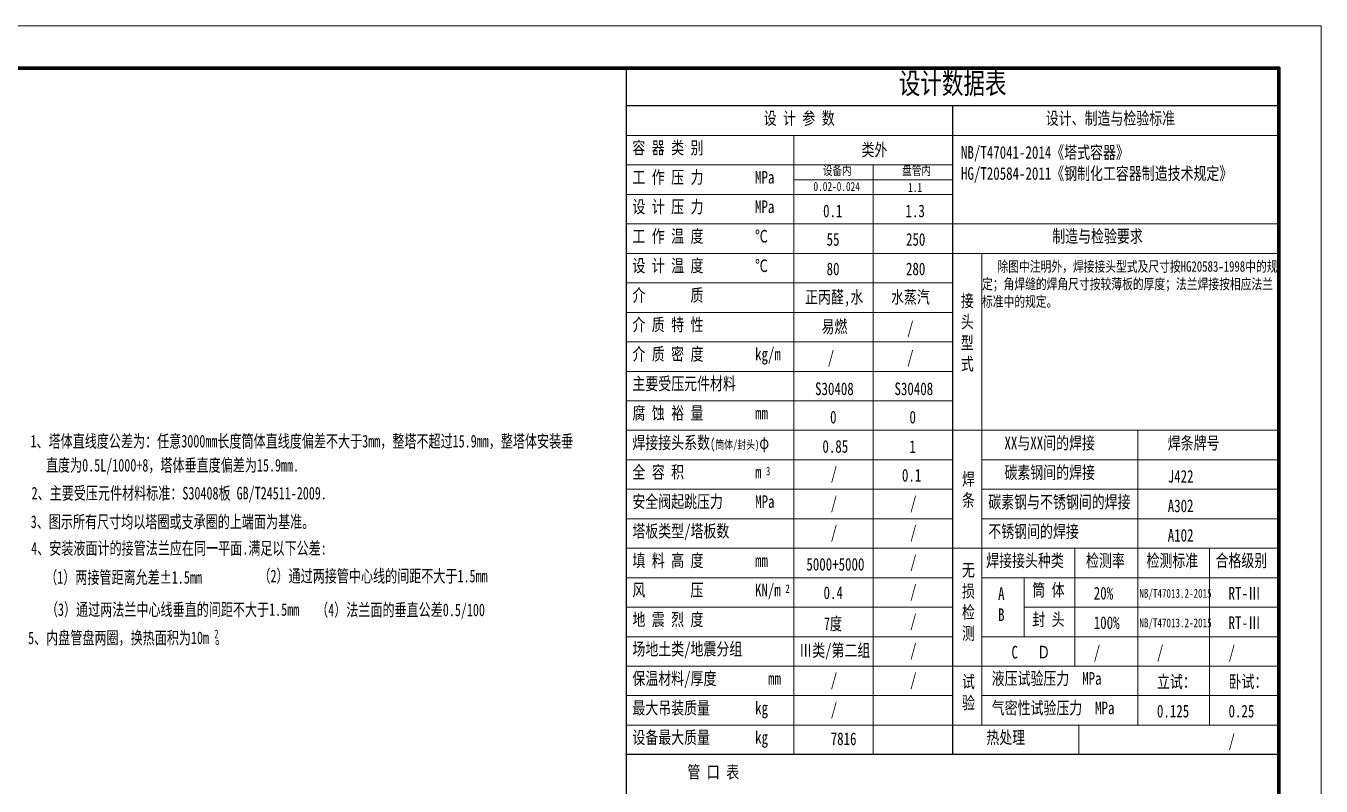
# Model space of a CAD drawing. Extents: x -6371 to 73907, y -14473 to 10757.
# Drawn here: x 64683 to 73907, y 5342 to 10757 of the extents above; entities that cross this region are included whole.
import ezdxf
from ezdxf.enums import TextEntityAlignment as Align

# ---------------------------------------------------------------- set-up
doc = ezdxf.new("R2010")
doc.units = 0
doc.header["$LTSCALE"] = 25
for name, color, linetype, lineweight in [('A 粗实线', 1, 'CONTINUOUS', 25), ('B 细实线', 7, 'CONTINUOUS', 15), ('C 文 字', 2, 'CONTINUOUS', 20)]:
    doc.layers.add(name, color=color, linetype=linetype, lineweight=lineweight)
doc.styles.add('HZTXT', font='SIMFANG.TTF', dxfattribs={"width": 0.75})

msp = doc.modelspace()

# ---------------------------------------------------------------- linework, layer by layer
at = {"layer": 'A 粗实线'}
for p, q in [((68956.8, 10456.8), (68956.8, 2776.5)), ((73606.8, 10186.3), (68956.8, 10186.3)), ((71281.8, 10186.3), (71281.8, 5566.3)), ((73606.8, 5566.3), (68956.8, 5566.3))]:
    msp.add_line(p, q, dxfattribs=at)
at = {"layer": 'A 粗实线', "color": 5, "lineweight": 120}
msp.add_lwpolyline([(73606.8, -14173.2), (73606.8, 10456.8), (56836.8, 10456.8), (56836.8, -14173.2)], close=True, dxfattribs=at)
at = {"layer": 'B 细实线'}
for p, q in [((73606.8, 9976.3), (68956.8, 9976.3)), ((70150.9, 9976.3), (70150.9, 5566.3)), ((71281.8, 9766.3), (68956.8, 9766.3)), ((70716.4, 9766.3), (70716.4, 5566.3)), ((70150.9, 9661.3), (71281.8, 9661.3)), ((71281.8, 9556.3), (68956.8, 9556.3)), ((73606.8, 9346.3), (68956.8, 9346.3)), ((73606.8, 9136.3), (68956.8, 9136.3)), ((71491.8, 9136.3), (71491.8, 5776.3)), ((71281.8, 8926.3), (68956.8, 8926.3)), ((71281.8, 8716.3), (68956.8, 8716.3)), ((71281.8, 8506.3), (68956.8, 8506.3)), ((71281.8, 8296.3), (68956.8, 8296.3)), ((71281.8, 8086.3), (68956.8, 8086.3)), ((71491.8, 7876.3), (68956.8, 7876.3)), ((73606.8, 7876.3), (71491.8, 7876.3)), ((72601.8, 7876.3), (72601.8, 5776.3)), ((71281.8, 7666.3), (68956.8, 7666.3)), ((73606.8, 7666.3), (71491.8, 7666.3)), ((71281.8, 7456.3), (68956.8, 7456.3)), ((73606.8, 7456.3), (71491.8, 7456.3)), ((71281.8, 7246.3), (68956.8, 7246.3)), ((73606.8, 7246.3), (71491.8, 7246.3)), ((73606.8, 7036.3), (68956.8, 7036.3)), ((72151.8, 7036.3), (72151.8, 6196.3)), ((73111.8, 7036.3), (73111.8, 5776.3)), ((71281.8, 6826.3), (68956.8, 6826.3)), ((73606.8, 6826.3), (71491.8, 6826.3)), ((73606.8, 6826.3), (71491.8, 6826.3)), ((71791.8, 6826.3), (71791.8, 6406.3)), ((71281.8, 6616.3), (68956.8, 6616.3)), ((73606.8, 6616.3), (71791.8, 6616.3)), ((71281.8, 6406.3), (68956.8, 6406.3)), ((73606.8, 6406.3), (71491.8, 6406.3)), ((73606.8, 6406.3), (71491.8, 6406.3)), ((73606.8, 6196.3), (68956.8, 6196.3)), ((71281.8, 5986.3), (68956.8, 5986.3)), ((73606.8, 5986.3), (71491.8, 5986.3)), ((73606.8, 5986.3), (71491.8, 5986.3)), ((73606.8, 5776.3), (68956.8, 5776.3)), ((72180.8, 5776.3), (72180.8, 5566.3))]:
    msp.add_line(p, q, dxfattribs=at)
msp.add_lwpolyline([(73906.8, -14473.2), (73906.8, 10756.8), (56086.8, 10756.8), (56086.8, -14473.2)], close=True, dxfattribs=at)

# ---------------------------------------------------------------- texts
at = {"layer": 'C 文 字', "style": 'HZTXT', "width": 0.7}
for s, p in [('1、塔体直线度公差为：任意3000mm长度筒体直线度偏差不大于3mm，整塔不超过15.9mm，整塔体安装垂', (64715.2, 7754.1)), ('  直度为0.5L/1000+8，塔体垂直度偏差为15.9mm.', (64739.7, 7582.7)), ('2、主要受压元件材料标准：S30408板 GB/T24511-2009.', (64723.1, 7383.7)), ('3、图示所有尺寸均以塔圈或支承圈的上端面为基准。', (64716.9, 7180.2)), ('4、安装液面计的接管法兰应在同一平面.满足以下公差:', (64720, 6991.3)), ('（1）两接管距离允差%%P1.5mm', (64819.5, 6783.8)), ('（2）通过两接管中心线的间距不大于1.5mm', (66338.6, 6793.4)), ('（3）通过两法兰中心线垂直的间距不大于1.5mm', (64824.9, 6554.8)), ('（4）法兰面的垂直公差0.5/100', (66749.5, 6552.4)), ('5、内盘管盘两圈，换热面积为10m 。', (64698, 6353.3))]:
    msp.add_text(s, height=90, dxfattribs=at).set_placement(p)
for s, height, p in [('7度', 90, (70430.4, 6500.7)), ('2', 63, (66039.2, 6424.9))]:
    msp.add_text(s, height=height, dxfattribs=at).set_placement(p, align=Align.MIDDLE)
at = {"layer": 'C 文 字', "attachment_point": 1, "style": 'HZTXT'}
for s, insert, char_height, width in [('设计数据表', (70899.4, 10422.8), 150, 2325), ('设 计 参 数', (69936.6, 10143.8), 90, 1440), ('设计、制造与检验标准', (71946.4, 10143.8), 90, 1440), ('容 器 类 别', (69002.1, 9933.8), 90, 1440), ('类外', (70633.5, 9920), 90, 1440), ('NB/T47041-2014《塔式容器》\\PHG/T20584-2011《钢制化工容器制造技术规定》\\P ', (71342.3, 9900.8), 90, 2325), ('工 作 压 力        MPa', (69002.1, 9723.8), 90, 1440), ('设备内', (70358.5, 9759.7), 64.8, 1036.8), ('盘管内', (70924, 9759.7), 64.8, 1036.8), ('0.02-0.024', (70291.6, 9645.5), 64.8, 1036.8), ('1.1', (70965.5, 9639.1), 64.8, 1036.8), ('设 计 压 力        MPa', (69002.1, 9513.8), 90, 1440), ('0.1', (70360.1, 9484), 90, 1440), ('1.3', (70946.9, 9484), 90, 1440), ('工 作 温 度        ℃', (69002.1, 9303.8), 90, 1440), (' 制造与检验要求', (71946.4, 9303.8), 90, 1440), ('55', (70385.1, 9281.1), 90, 1440), ('250', (70950.5, 9281.1), 90, 1440), ('设 计 温 度        ℃', (69002.1, 9093.8), 90, 1440), ('80', (70385.1, 9071.1), 90, 1440), ('280', (70950.5, 9071.1), 90, 1440), ('   {\\H1.042x;除图中注明外，焊接接头型式及尺寸按HG20583-1998中的规定；角焊缝的焊角尺寸按较薄板的厚度；法兰焊接按相应法兰标准中的规定。}', (71491.8, 9081.1), 72, 2115), ('介       质', (69002.1, 8883.8), 90, 1440), ('正丙醛,水', (70231.8, 8870.1), 90, 1440), ('水蒸汽', (70843.5, 8870.1), 90, 1440), ('接\\P头\\P型\\P式', (71340.8, 8844.3), 90, 1440), ('介 质 特 性', (69002.1, 8673.8), 90, 1440), (' 易燃', (70302.6, 8660.1), 90, 1440), ('/', (70958.6, 8651.1), 90, 1440), ('介 质 密 度        kg/m', (69002.1, 8463.8), 90, 1440), ('/', (70393.1, 8441.1), 90, 1440), ('/', (70958.6, 8441.1), 90, 1440), ('主要受压元件材料', (69002.1, 8253.8), 90, 1440), ('S30408', (70303, 8217.1), 90, 1440), ('S30408', (70868.5, 8217.1), 90, 1440), ('腐 蚀 裕 量        mm', (69002.1, 8043.8), 90, 1440), ('0', (70409.7, 8015.3), 90, 1440), ('0', (70975.1, 8015.3), 90, 1440), ('焊接接头系数{\\H0.8333x;(\\H0.8x;筒体/封头)}φ{\\H0.8333x;        } ', (69002.1, 7833.8), 90, 1440), ('XX与XX间的焊接', (71651.8, 7831.2), 90, 1440), ('焊条牌号', (72814.7, 7831.2), 90, 1440), ('0.85', (70355.3, 7806.5), 90, 1440), ('1', (70975.1, 7805.3), 90, 1440), ('全 容 积           m', (69002.1, 7623.8), 90, 1440), ('3', (69953.1, 7615.4), 60, 1440), ('/', (70414.3, 7614.1), 90, 1440), ('0.1', (70921.6, 7601.2), 90, 1440), ('焊\\P条', (71349.4, 7573.5), 90, 1440), ('碳素钢间的焊接', (71651.8, 7621.2), 90, 1440), ('J422', (72814.7, 7593.4), 90, 1440), ('安全阀起跳压力     MPa', (69002.1, 7413.8), 90, 1440), ('/', (70414.3, 7404.1), 90, 1440), ('/', (70979.8, 7404.1), 90, 1440), ('碳素钢与不锈钢间的焊接', (71536.6, 7411.2), 90, 1440), ('A302', (72814.7, 7383.4), 90, 1440), ('塔板类型/塔板数', (69002.1, 7203.8), 90, 1440), ('/', (70414.3, 7194.1), 90, 1440), ('/', (70979.8, 7194.1), 90, 1440), ('不锈钢间的焊接', (71536.6, 7201.2), 90, 1440), ('A102', (72814.7, 7173.4), 90, 1440), ('填 料 高 度        mm', (69002.1, 6993.8), 90, 1440), ('5000+5000', (70241.1, 6966.8), 90, 1440), ('/', (70979.8, 6984.1), 90, 1440), ('无\\P损\\P检\\P测', (71349.4, 6925.8), 90, 1440), ('焊接接头种类', (71521.9, 6993.8), 90, 1440), ('检测率', (72232.6, 6993.8), 90, 1440), ('检测标准', (72663.5, 6993.8), 90, 1440), ('合格级别', (73155, 6993.8), 90, 1440), ('风       压        KN/m', (69002.1, 6783.8), 90, 1440), ('2', (70091.7, 6778.2), 60, 1440), ('0.4', (70363.4, 6764.3), 90, 1440), ('/', (70979.8, 6774.1), 90, 1440), ('A\\PB', (71606.4, 6757.9), 90, 1440), ('筒 体', (71849.9, 6783.8), 90, 1440), ('20%', (72287.8, 6761.1), 90, 1440), ('NB/T47013.2-2015', (72612.8, 6746.4), 63, 1008), ('RT-Ⅲ', (73247.8, 6761.1), 90, 1440), ('地 震 烈 度', (69002.1, 6573.8), 90, 1440), ('/', (70979.8, 6564.1), 90, 1440), ('封 头', (71849.9, 6573.8), 90, 1440), ('100%', (72287.8, 6551.1), 90, 1440), ('RT-Ⅲ', (73247.8, 6551.1), 90, 1440), ('NB/T47013.2-2015', (72612.8, 6536.4), 63, 1008), ('场地土类/地震分组', (69002.1, 6363.8), 90, 1440), ('Ⅲ类/第二组', (70190, 6354.1), 90, 1440), ('/', (70979.8, 6354.1), 90, 1440), ('C   Ｄ', (71701.8, 6341.1), 90, 1440), ('/', (72287.8, 6341.1), 90, 1440), ('/', (72737.8, 6341.1), 90, 1440), ('/', (73247.8, 6341.1), 90, 1440), ('保温材料/厚度        mm', (69002.1, 6153.8), 90, 1440), ('/', (70414.3, 6144.1), 90, 1440), ('/', (70979.8, 6144.1), 90, 1440), ('试\\P验', (71349.4, 6131.1), 90, 1440), ('液压试验压力  MPa', (71561.1, 6153.8), 90, 1440), ('立试：', (72737.8, 6131.1), 90, 1440), ('卧试：', (73247.8, 6131.1), 90, 1440), ('最大吊装质量       kg', (69002.1, 5943.8), 90, 1440), ('/', (70414.3, 5934.1), 90, 1440), ('气密性试验压力  MPa', (71561.1, 5943.8), 90, 1440), ('0.125', (72737.8, 5921.1), 90, 1440), ('0.25', (73247.8, 5921.1), 90, 1440), ('设备最大质量       kg', (69002.1, 5733.8), 90, 1440), ('7816', (70414.3, 5724.1), 90, 1440), ('热处理', (71523.3, 5733.8), 90, 1440), ('/', (73247.8, 5711.1), 90, 1440), ('管 口 表', (69394.2, 5487.4), 90, 1440)]:
    msp.add_mtext(s, dxfattribs=dict(at, insert=insert, char_height=char_height, width=width))

doc.saveas('drawing.dxf')
